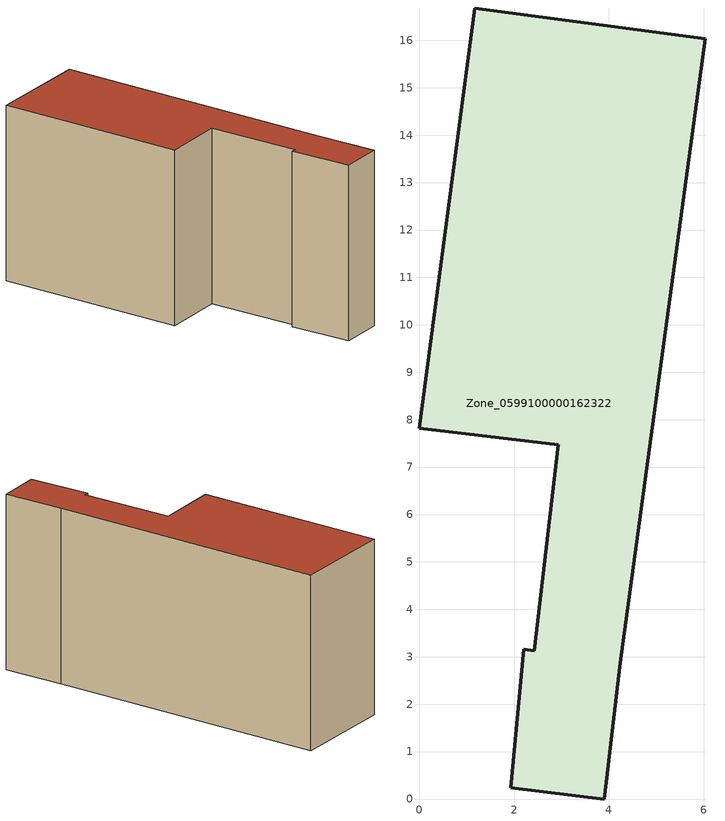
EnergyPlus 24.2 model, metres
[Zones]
Zone_0599100000162322
 floor ground (C_G): 4.24,2.87 3.9,0 1.93,0.24 2.2,3.16 2.43,3.13 2.93,7.47 0,7.82 1.17,16.68 6.03,16.03 z0
 wall outside (C_F): 6.03,16.03 1.17,16.68 0,7.82 2.93,7.47 2.43,3.13 2.2,3.16 1.93,0.24 3.9,0 4.24,2.87 6.03,16.03 z0:8.34
 roof outside (C_R): 4.24,2.87 6.03,16.03 1.17,16.68 0,7.82 2.93,7.47 2.43,3.13 2.2,3.16 1.93,0.24 3.9,0 z8.34
[BUILDING]
Pand.0599100000162322: North Axis=0; Terrain=City; Loads Convergence Tolerance Value=0.04; Temperature Convergence Tolerance Value=0.4; Solar Distribution=FullExterior; Maximum Number of Warmup Days=25; Minimum Number of Warmup Days=1
[Site:Location]
Rotterdam.The.Hague.AP_ZH_NLD Design_Conditions: Latitude=51.96; Longitude=4.45; Time Zone=1; Elevation=-4.5
[SITE:GROUNDTEMPERATURE:BUILDINGSURFACE]
18, 18, 18, 18, 18, 18, 18, 18, 18, 18, 18, 18
[MATERIAL] Thermal Absorptance=0.9; Solar Absorptance=0.7; Visible Absorptance=0.7
Name | Roughness | Thickness | Conductivity | Density | Specific Heat
G.TI.1946 | MediumSmooth | 0.15 | 1 | 540 | 1210
F.TI.1946 | Rough | 0.3 | 0.857143 | 1920 | 840
R.TI.1946 | MediumRough | 0.2 | 0.1 | 1500 | 1000
[CONSTRUCTION]
C_G: G.TI.1946
C_F: F.TI.1946
C_R: R.TI.1946
[ZONE]
Zone_0599100000162322: Type=1; Multiplier=1; Ceiling Height=Autocalculate; Volume=Autocalculate; Floor Area=autocalculate; Part of Total Floor Area=Yes
[ZONEINFILTRATION:DESIGNFLOWRATE]
Infil_Zone_0599100000162322: Zone or ZoneList or Space or SpaceList=Zone_0599100000162322; Schedule=AlwaysOn; Design Flow Rate Calculation Method=Flow/Area; Flow Rate per Floor Area=0.003; Constant Term Coefficient=1; Temperature Term Coefficient=0; Velocity Term Coefficient=0; Velocity Squared Term Coefficient=0
[HVACTEMPLATE:ZONE:IDEALLOADSAIRSYSTEM]
Zone_0599100000162322: Maximum Heating Supply Air Temperature=50; Minimum Cooling Supply Air Temperature=13; Maximum Heating Supply Air Humidity Ratio=0.0156; Minimum Cooling Supply Air Humidity Ratio=0.0077; Heating Limit=NoLimit; Cooling Limit=NoLimit; Dehumidification Control Type=ConstantSensibleHeatRatio; Cooling Sensible Heat Ratio=0.7; Dehumidification Setpoint=60; Humidification Control Type=None; Humidification Setpoint=30; Outdoor Air Method=None; Outdoor Air Flow Rate per Person=0.00944; Outdoor Air Flow Rate per Zone Floor Area=0; Outdoor Air Flow Rate per Zone=0; Demand Controlled Ventilation Type=None; Outdoor Air Economizer Type=NoEconomizer; Heat Recovery Type=None; Sensible Heat Recovery Effectiveness=0.7; Latent Heat Recovery Effectiveness=0.65
[ZONECONTROL:THERMOSTAT]
ThermostatControl_Zone_0599100000162322: Zone or ZoneList=Zone_0599100000162322; Control Type Schedule=DualSetpointControlType; Control 1=Thermostat_Zone_0599100000162322; Temperature Difference Between Cutout And Setpoint=0
[THERMOSTATSETPOINT:DUALSETPOINT]
Thermostat_Zone_0599100000162322: Heating Setpoint Temperature Schedule=HeatingSetpoint_Zone_0599100000162322; Cooling Setpoint Temperature Schedule=CoolingSetpoint_Zone_0599100000162322
[SCHEDULE:COMPACT]
HeatingSetpoint_Zone_0599100000162322: Through: 12/31, For: AllDays, Until: 24:00, 21
CoolingSetpoint_Zone_0599100000162322: Through: 12/31, For: AllDays, Until: 24:00, 24
DualSetpointControlType: Through: 12/31, For: AllDays, Until: 24:00, 4
AlwaysOn: Through: 12/31, For: AllDays, Until: 24:00, 1
